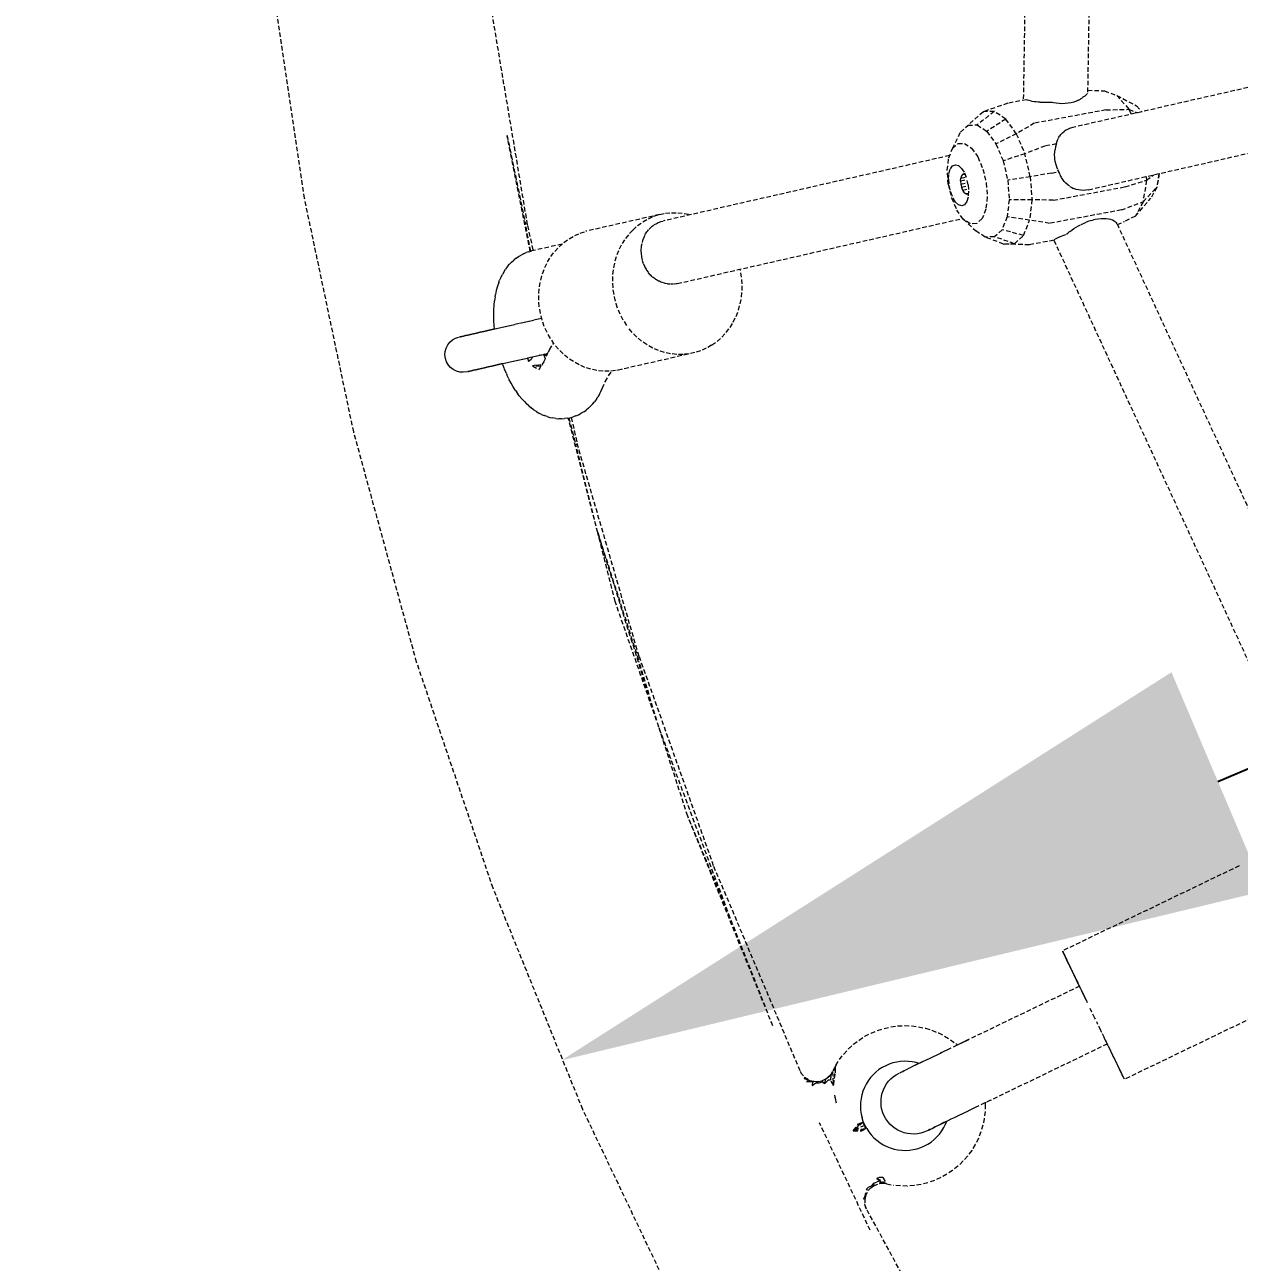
# Model space of a CAD drawing. Header units: millimetres. Extents: x -3111 to 2953, y -2449 to 2811.
# Drawn here: x -867.8 to -527.1, y -317 to 30.1 of the extents above; entities that cross this region are included whole.
import ezdxf

# ---------------------------------------------------------------- set-up
doc = ezdxf.new("R2010")
doc.units = ezdxf.units.MM
doc.linetypes.add('HIDDEN', pattern=[1.905, 1.27, -0.635])
for name, color, linetype in [('DIKOM_ЗОНА', 90, 'Continuous'), ('DIKOM_ОБЪЕКТ', 7, 'Continuous'), ('DIKOM_РАЗМЕР_ЗОНА', 7, 'Continuous'), ('DIKOM_РАЗМЕР_ОБЪЕКТА', 7, 'Continuous')]:
    doc.layers.add(name, color=color, linetype=linetype)
doc.styles.add('style1', font='arialbd.ttf', dxfattribs={"width": 0.8})
doc.dimstyles.new('1-50', dxfattribs={"dimtxt": 300, "dimasz": 200, "dimexe": 100, "dimexo": 0, "dimgap": 100, "dimtad": 1, "dimtxsty": 'style1', "dimcen": 200, "dimclrd": 7, "dimclre": 7, "dimclrt": 7, "dimadec": 1, "dimazin": 2, "dimtfac": 1, "dimtmove": 0, "dimatfit": 2, "dimfxl": 0, "dimlwd": 25, "dimlwe": 18, "dimarcsym": 0})

# ---------------------------------------------------------------- blocks, each defined once
blk = doc.blocks.new('*D0')
at = {"layer": 'Defpoints', "color": 0, "transparency": 16777216}
for p in [(1362.98, 623.05), (-717.19, -260.39)]:
    blk.add_point(p, dxfattribs=at)
at = {"layer": 'DIKOM_РАЗМЕР_ОБЪЕКТА', "color": 7, "lineweight": 25, "transparency": 16777216}
for p, q in [((1362.98, 623.05), (2780.32, 1224.99)), ((-533.11, -182.21), (1178.9, 544.87))]:
    blk.add_line(p, q, dxfattribs=at)
at = {"layer": 'DIKOM_РАЗМЕР_ОБЪЕКТА', "color": 7, "transparency": 16777216}
for points in [[(1165.87, 575.55), (1191.93, 514.19), (1362.98, 623.05)], [(-546.14, -151.53), (-520.08, -212.89), (-717.19, -260.39)]]:
    blk.add_solid(points, dxfattribs=at)
at = {"layer": 'DIKOM_РАЗМЕР_ОБЪЕКТА', "color": 7, "transparency": 16777216, "insert": (2050.93, 1228.64), "char_height": 300, "attachment_point": 5, "rotation": 23.0107, "style": 'style1'}
blk.add_mtext('{\\fArial|b0|i0|c204|p34;\\H1.16667x;∅2260}', dxfattribs=at)
blk = doc.blocks.new('*D1')
at = {"layer": 'Defpoints', "color": 0, "transparency": 16777216}
for p in [(302.22, 2811.22), (-2635.43, -2447.87), (386.74, -2447.87)]:
    blk.add_point(p, dxfattribs=at)
at = {"layer": 'DIKOM_РАЗМЕР_ЗОНА', "color": 7, "lineweight": 18, "transparency": 16777216}
for p, q in [((302.22, 2811.22), (-2735.43, 2811.22)), ((386.74, -2447.87), (-2735.43, -2447.87))]:
    blk.add_line(p, q, dxfattribs=at)
at = {"layer": 'DIKOM_РАЗМЕР_ЗОНА', "color": 7, "lineweight": 25, "transparency": 16777216}
blk.add_line((-2635.43, 2611.22), (-2635.43, -2247.87), dxfattribs=at)
at = {"layer": 'DIKOM_РАЗМЕР_ЗОНА', "color": 7, "transparency": 16777216}
for points in [[(-2668.76, 2611.22), (-2602.09, 2611.22), (-2635.43, 2811.22)], [(-2668.76, -2247.87), (-2602.09, -2247.87), (-2635.43, -2447.87)]]:
    blk.add_solid(points, dxfattribs=at)
at = {"layer": 'DIKOM_РАЗМЕР_ЗОНА', "color": 7, "transparency": 16777216, "insert": (-2914.13, 265.93), "char_height": 300, "attachment_point": 5, "rotation": 90, "style": 'style1'}
blk.add_mtext('{\\fArial|b0|i0|c204|p34;\\H1.16667x;5260}', dxfattribs=at)

msp = doc.modelspace()

# ---------------------------------------------------------------- linework, layer by layer
at = {"layer": 'DIKOM_ЗОНА', "color": 3, "lineweight": 15}
msp.add_circle((322.894, 181.327), 2629.975, dxfattribs=at)
at = {"layer": 'DIKOM_ОБЪЕКТ', "color": 7, "linetype": 'HIDDEN', "lineweight": 15}
for p, q in [((-581.636, 381.974), (-587.708, 8.883)), ((-567.26, 159.139), (-569.671, 11.025)), ((-789.293, -18.56), (-799.181, 47.678)), ((-737.11, 35.37), (-726.789, -26.224)), ((-448.541, 29.868), (-573.843, 1.269)), ((-570.051, 10.41), (-569.844, 10.617)), ((-569.838, 10.625), (-569.712, 10.833)), ((-569.659, 11.743), (-564.961, 11.571)), ((-569.433, -16.188), (-443.236, 12.616)), ((-564.961, 11.571), (-561.473, 10.276)), ((-592.053, 8.073), (-598.905, 5.708)), ((-586.774, 9.058), (-592.053, 8.073)), ((-586.559, 8.967), (-586.774, 9.058)), ((-586.158, 8.833), (-586.543, 8.961)), ((-585.71, 8.713), (-586.141, 8.827)), ((-585.218, 8.608), (-585.693, 8.709)), ((-584.681, 8.516), (-585.199, 8.605)), ((-584.104, 8.437), (-584.662, 8.513)), ((-583.491, 8.371), (-584.085, 8.434)), ((-583.006, 8.334), (-583.473, 8.369)), ((-582.173, 8.288), (-582.828, 8.321)), ((-581.47, 8.267), (-582.155, 8.287)), ((-580.745, 8.261), (-581.452, 8.266)), ((-579.998, 8.274), (-580.726, 8.261)), ((-579.605, 8.289), (-579.981, 8.274)), ((-579.235, 8.211), (-579.604, 8.289)), ((-578.458, 8.087), (-579.218, 8.208)), ((-577.669, 8.001), (-578.442, 8.085)), ((-576.874, 7.95), (-577.654, 7.999)), ((-575.977, 7.973), (-576.859, 7.949)), ((-575.114, 8.053), (-575.96, 7.974)), ((-574.295, 8.188), (-575.097, 8.055)), ((-573.53, 8.379), (-574.279, 8.192)), ((-572.831, 8.629), (-573.515, 8.384)), ((-572.197, 8.928), (-572.816, 8.635)), ((-572.182, 8.936), (-571.624, 9.265)), ((-571.611, 9.274), (-571.124, 9.636)), ((-571.112, 9.647), (-570.824, 9.926)), ((-570.69, 9.992), (-570.349, 10.191)), ((-570.339, 10.198), (-570.059, 10.402)), ((-561.473, 10.276), (-555.915, 7.337)), ((-561.473, 10.276), (-558.088, 6.386)), ((-555.915, 7.337), (-554.48, 5.688)), ((-598.905, 5.708), (-603.2, 1.924)), ((-595.852, 5.803), (-600.618, 2.004)), ((-595.852, 5.803), (-598.905, 5.708)), ((-592.64, 3.652), (-597.901, 0.186)), ((-592.64, 3.652), (-595.852, 5.803)), ((-589.655, -0.484), (-592.64, 3.652)), ((-564.492, 6.214), (-584.614, 2.461)), ((-564.492, 6.214), (-558.088, 6.386)), ((-558.088, 6.386), (-557.443, 5.012)), ((-558.088, 6.386), (-555.76, 5.396)), ((-605.337, -0.045), (-603.2, 1.924)), ((-603.2, 1.924), (-600.618, 2.004)), ((-600.618, 2.004), (-597.901, 0.186)), ((-597.901, 0.186), (-595.377, -3.312)), ((-584.614, 2.461), (-589.655, -0.484)), ((-576.719, -0.241), (-576.257, 0.155)), ((-575.726, 0.518), (-576.242, 0.167)), ((-575.144, 0.827), (-575.71, 0.527)), ((-574.515, 1.079), (-575.127, 0.835)), ((-573.843, 1.269), (-574.496, 1.085)), ((-725.97, -33.481), (-732.488, -0.944)), ((-732.488, -0.944), (-727.31, -25.864)), ((-607.59, -4.656), (-605.337, -0.045)), ((-607.59, -4.656), (-606.06, -3.246)), ((-606.06, -3.246), (-604.21, -3.189)), ((-604.21, -3.189), (-602.263, -4.491)), ((-589.655, -0.484), (-595.377, -3.312)), ((-595.377, -3.312), (-593.35, -8.067)), ((-589.655, -0.484), (-587.258, -6.106)), ((-578.383, -3.314), (-581.619, -3.918)), ((-578.383, -3.314), (-578.453, -3.495)), ((-578.383, -3.314), (-578.285, -2.889)), ((-578.277, -2.859), (-578.084, -2.287)), ((-578.074, -2.261), (-577.825, -1.717)), ((-577.786, -1.65), (-577.51, -1.183)), ((-577.496, -1.164), (-577.141, -0.691)), ((-577.141, -0.691), (-576.733, -0.255)), ((-608.364, -6.61), (-688.748, -24.958)), ((-608.616, -7.25), (-607.59, -4.656)), ((-602.263, -4.491), (-600.455, -6.997)), ((-587.258, -6.106), (-593.35, -8.067)), ((-581.619, -3.918), (-587.258, -6.106)), ((-585.739, -12.538), (-587.258, -6.106)), ((-578.925, -6.346), (-578.893, -5.636)), ((-578.899, -7.112), (-578.924, -6.393)), ((-578.89, -5.592), (-578.803, -4.897)), ((-578.655, -4.182), (-578.796, -4.857)), ((-578.453, -3.495), (-578.644, -4.144)), ((-609.014, -10.714), (-608.616, -7.25)), ((-608.552, -11.605), (-608.154, -10.31)), ((-608.154, -10.31), (-607.529, -9.466)), ((-607.529, -9.466), (-606.741, -9.158)), ((-606.741, -9.158), (-605.868, -9.414)), ((-605.868, -9.414), (-604.991, -10.212)), ((-604.991, -10.212), (-604.2, -11.47)), ((-600.455, -6.997), (-599.003, -10.404)), ((-599.003, -10.404), (-598.083, -14.3)), ((-593.35, -8.067), (-592.065, -13.506)), ((-578.849, -7.612), (-578.897, -7.127)), ((-578.738, -8.242), (-578.849, -7.612)), ((-578.681, -8.567), (-578.738, -8.242)), ((-578.51, -9.188), (-578.682, -8.567)), ((-578.421, -9.507), (-578.51, -9.188)), ((-578.19, -10.11), (-578.421, -9.507)), ((-578.053, -10.441), (-578.19, -10.11)), ((-608.736, -14.63), (-609.014, -10.714)), ((-608.687, -13.224), (-608.552, -11.605)), ((-608.687, -13.224), (-608.545, -15.005)), ((-605.324, -13.727), (-605.258, -12.931)), ((-605.324, -13.727), (-603.525, -13.274)), ((-605.324, -13.727), (-605.254, -14.604)), ((-605.061, -12.293), (-605.258, -12.931)), ((-605.258, -12.931), (-603.737, -12.647)), ((-604.754, -11.878), (-605.061, -12.293)), ((-604.366, -11.726), (-604.754, -11.878)), ((-604.754, -11.878), (-604.201, -11.775)), ((-604.064, -11.815), (-604.366, -11.726)), ((-604.2, -11.47), (-603.573, -13.064)), ((-603.169, -14.838), (-603.573, -13.064)), ((-585.739, -12.538), (-592.065, -13.506)), ((-592.065, -13.506), (-591.677, -18.973)), ((-579.749, -11.493), (-585.739, -12.538)), ((-585.739, -12.538), (-585.28, -19.001)), ((-579.749, -11.493), (-577.727, -11.116)), ((-577.727, -11.116), (-577.973, -10.638)), ((-577.662, -11.317), (-577.727, -11.116)), ((-577.369, -12.027), (-577.646, -11.363)), ((-577.024, -12.693), (-577.35, -12.067)), ((-576.632, -13.31), (-577.004, -12.728)), ((-576.198, -13.875), (-576.61, -13.341)), ((-575.749, -14.36), (-576.198, -13.875)), ((-559.166, -15.361), (-553.168, -13.546)), ((-553.168, -13.546), (-554.109, -19.554)), ((-553.231, -12.49), (-553.168, -13.546)), ((-553.168, -13.546), (-551.062, -11.995)), ((-549.551, -11.65), (-550.28, -15.485)), ((-549.685, -11.68), (-550.28, -15.485)), ((-608.736, -14.63), (-607.816, -18.527)), ((-608.545, -15.005), (-608.141, -16.779)), ((-608.141, -16.779), (-607.513, -18.374)), ((-605.254, -14.604), (-603.305, -14.24)), ((-605.254, -14.604), (-605.055, -15.477)), ((-605.055, -15.477), (-603.158, -14.975)), ((-605.055, -15.477), (-604.746, -16.262)), ((-604.746, -16.262), (-603.08, -15.951)), ((-604.746, -16.262), (-604.358, -16.88)), ((-604.358, -16.88), (-603.926, -17.273)), ((-603.926, -17.273), (-603.068, -17.113)), ((-603.926, -17.273), (-603.496, -17.399)), ((-603.496, -17.399), (-603.109, -17.247)), ((-603.169, -14.838), (-603.027, -16.62)), ((-603.027, -16.62), (-603.162, -18.239)), ((-598.083, -14.3), (-597.805, -18.217)), ((-579.288, -19.112), (-559.166, -15.361)), ((-575.244, -14.818), (-575.73, -14.382)), ((-574.701, -15.223), (-575.224, -14.835)), ((-574.68, -15.237), (-574.124, -15.571)), ((-574.104, -15.583), (-573.598, -15.822)), ((-572.889, -16.084), (-573.499, -15.867)), ((-572.231, -16.245), (-572.868, -16.09)), ((-571.55, -16.339), (-572.211, -16.249)), ((-570.854, -16.363), (-571.53, -16.341)), ((-570.146, -16.313), (-570.834, -16.362)), ((-569.446, -16.19), (-570.14, -16.311)), ((-554.109, -19.554), (-550.28, -15.485)), ((-550.28, -15.485), (-551.937, -18.592)), ((-775.498, -84.096), (-789.293, -18.56)), ((-607.816, -18.527), (-606.364, -21.934)), ((-606.723, -19.632), (-607.513, -18.374)), ((-605.846, -20.43), (-606.723, -19.632)), ((-604.972, -20.686), (-605.846, -20.43)), ((-604.185, -20.378), (-604.972, -20.686)), ((-603.56, -19.533), (-604.185, -20.378)), ((-603.162, -18.239), (-603.56, -19.533)), ((-597.805, -18.217), (-598.203, -21.681)), ((-591.677, -18.973), (-592.233, -23.808)), ((-585.28, -19.001), (-591.677, -18.973)), ((-585.28, -19.001), (-585.937, -24.719)), ((-579.288, -19.112), (-585.28, -19.001)), ((-560.185, -21.863), (-554.109, -19.554)), ((-556.274, -23.616), (-551.937, -18.592)), ((-554.109, -19.554), (-556.274, -23.616)), ((-689.69, -23.132), (-710.356, -27.848)), ((-692.854, -24.338), (-691.288, -23.647)), ((-691.288, -23.647), (-689.69, -23.132)), ((-689.69, -23.132), (-688.055, -22.791)), ((-688.055, -22.791), (-686.348, -22.627)), ((-686.348, -22.627), (-684.595, -22.64)), ((-684.743, -42.506), (-604.702, -24.238)), ((-684.595, -22.64), (-682.84, -22.825)), ((-682.84, -22.825), (-681.131, -23.18)), ((-604.556, -24.44), (-606.364, -21.934)), ((-599.229, -24.275), (-600.759, -25.685)), ((-598.203, -21.681), (-599.229, -24.275)), ((-592.233, -23.808), (-593.665, -27.428)), ((-585.937, -24.719), (-592.233, -23.808)), ((-560.185, -21.863), (-580.307, -25.616)), ((-556.274, -23.616), (-559.334, -25.114)), ((-725.837, -33.442), (-727.31, -25.864)), ((-726.789, -26.224), (-725.18, -33.273)), ((-697.243, -27.484), (-698.46, -28.809)), ((-697.243, -27.484), (-695.882, -26.245)), ((-695.882, -26.245), (-694.385, -25.204)), ((-694.385, -25.204), (-692.854, -24.338)), ((-693.142, -27.836), (-693.012, -27.682)), ((-693.012, -27.682), (-692.832, -27.47)), ((-692.75, -27.373), (-692.575, -27.166)), ((-692.575, -27.166), (-692.432, -27.027)), ((-692.433, -27.027), (-691.944, -26.569)), ((-691.944, -26.569), (-691.791, -26.445)), ((-691.791, -26.445), (-691.538, -26.258)), ((-691.456, -26.197), (-691.258, -26.05)), ((-691.259, -26.05), (-691.094, -25.942)), ((-691.094, -25.942), (-690.523, -25.614)), ((-690.522, -25.614), (-690.348, -25.523)), ((-690.347, -25.523), (-690.081, -25.41)), ((-689.994, -25.372), (-689.746, -25.266)), ((-689.744, -25.266), (-689.563, -25.194)), ((-689.559, -25.193), (-689.372, -25.14)), ((-689.373, -25.14), (-688.75, -24.958)), ((-604.556, -24.44), (-601.1, -27.658)), ((-602.609, -25.742), (-604.556, -24.44)), ((-600.759, -25.685), (-602.609, -25.742)), ((-598.383, -29.477), (-601.1, -27.658)), ((-593.665, -27.428), (-595.801, -29.397)), ((-587.631, -28.999), (-593.665, -27.428)), ((-587.631, -28.999), (-585.937, -24.719)), ((-580.307, -25.616), (-585.937, -24.719)), ((-574.678, -27.925), (-574.128, -27.508)), ((-574.11, -27.495), (-573.525, -27.087)), ((-573.507, -27.076), (-572.888, -26.685)), ((-572.871, -26.675), (-572.219, -26.307)), ((-572.202, -26.298), (-571.666, -26.028)), ((-571.505, -25.948), (-570.801, -25.627)), ((-570.784, -25.62), (-570.06, -25.324)), ((-569.303, -25.045), (-570.043, -25.317)), ((-568.418, -24.783), (-569.284, -25.039)), ((-567.879, -24.654), (-568.398, -24.778)), ((-567.549, -24.576), (-567.879, -24.654)), ((-566.707, -24.425), (-567.53, -24.572)), ((-565.901, -24.336), (-566.689, -24.422)), ((-565.141, -24.311), (-565.883, -24.335)), ((-564.433, -24.342), (-565.123, -24.311)), ((-563.786, -24.422), (-564.415, -24.343)), ((-563.21, -24.56), (-563.769, -24.425)), ((-562.698, -24.75), (-563.193, -24.564)), ((-562.242, -24.988), (-562.682, -24.757)), ((-561.96, -25.194), (-562.225, -24.997)), ((-561.606, -25.46), (-561.855, -25.245)), ((-561.413, -25.764), (-561.576, -25.501)), ((-561.413, -25.764), (-407.389, -359.378)), ((-561.322, -25.96), (-559.334, -25.114)), ((-717.909, -32.201), (-716.548, -30.962)), ((-716.548, -30.962), (-715.05, -29.921)), ((-715.05, -29.921), (-713.519, -29.055)), ((-713.519, -29.055), (-711.954, -28.364)), ((-711.954, -28.364), (-710.356, -27.848)), ((-699.531, -30.221), (-700.458, -31.718)), ((-698.46, -28.809), (-699.531, -30.221)), ((-694.483, -30.427), (-694.629, -30.944)), ((-694.408, -30.205), (-694.483, -30.427)), ((-694.15, -29.554), (-694.408, -30.205)), ((-694.065, -29.363), (-694.15, -29.554)), ((-693.926, -29.1), (-694.065, -29.363)), ((-693.843, -28.943), (-693.742, -28.751)), ((-693.742, -28.751), (-693.641, -28.571)), ((-693.641, -28.571), (-693.258, -28.004)), ((-693.259, -28.004), (-693.142, -27.836)), ((-595.801, -29.397), (-598.383, -29.477)), ((-593.21, -31.422), (-598.383, -29.477)), ((-590.156, -31.328), (-595.801, -29.397)), ((-590.156, -31.328), (-587.631, -28.999)), ((-579.083, -30.351), (-585.962, -31.634)), ((-579.117, -30.357), (-422.71, -369.135)), ((-578.972, -30.171), (-578.774, -30.019)), ((-578.68, -29.964), (-578.46, -29.834)), ((-578.444, -29.827), (-578.13, -29.669)), ((-578.114, -29.662), (-577.748, -29.498)), ((-577.731, -29.49), (-577.317, -29.32)), ((-577.299, -29.313), (-576.838, -29.137)), ((-576.818, -29.129), (-576.313, -28.947)), ((-576.293, -28.94), (-575.746, -28.753)), ((-575.55, -28.688), (-575.222, -28.381)), ((-575.205, -28.366), (-574.695, -27.939)), ((-729.284, -34.934), (-728.569, -34.54)), ((-727.846, -34.146), (-728.569, -34.54)), ((-727.846, -34.146), (-727.086, -33.832)), ((-726.375, -33.6), (-727.086, -33.832)), ((-726.375, -33.6), (-725.528, -33.352)), ((-717.048, -31.417), (-725.528, -33.352)), ((-720.197, -34.938), (-719.126, -33.526)), ((-719.126, -33.526), (-717.909, -32.201)), ((-701.239, -33.305), (-701.885, -35.017)), ((-700.458, -31.718), (-701.239, -33.305)), ((-694.938, -33.251), (-694.931, -33.492)), ((-694.932, -33.003), (-694.937, -33.251)), ((-694.88, -32.286), (-694.932, -33.003)), ((-694.931, -33.492), (-694.918, -33.974)), ((-694.911, -34.102), (-694.799, -34.989)), ((-694.85, -32.044), (-694.881, -32.286)), ((-694.728, -31.341), (-694.85, -32.044)), ((-593.21, -31.422), (-590.156, -31.328)), ((-585.962, -31.634), (-593.21, -31.422)), ((-732.338, -37.699), (-732.886, -38.456)), ((-732.338, -37.699), (-731.819, -37.11)), ((-731.21, -36.465), (-731.819, -37.11)), ((-731.21, -36.465), (-730.613, -35.929)), ((-729.948, -35.407), (-730.613, -35.929)), ((-729.948, -35.407), (-729.284, -34.934)), ((-722.55, -39.734), (-721.905, -38.022)), ((-721.905, -38.022), (-721.123, -36.435)), ((-721.123, -36.435), (-720.197, -34.938)), ((-702.388, -36.83), (-702.739, -38.694)), ((-701.885, -35.017), (-702.388, -36.83)), ((-694.789, -35.068), (-694.59, -35.94)), ((-694.572, -36.018), (-694.289, -36.866)), ((-694.241, -36.997), (-693.953, -37.639)), ((-693.945, -37.658), (-693.837, -37.884)), ((-693.837, -37.884), (-693.479, -38.507)), ((-734.808, -42.189), (-734.565, -41.53)), ((-734.145, -40.59), (-734.565, -41.53)), ((-734.145, -40.59), (-733.805, -39.939)), ((-733.32, -39.083), (-733.805, -39.939)), ((-733.32, -39.083), (-732.886, -38.456)), ((-723.404, -43.411), (-723.054, -41.546)), ((-723.054, -41.546), (-722.55, -39.734)), ((-702.925, -40.561), (-702.938, -42.409)), ((-702.739, -38.694), (-702.925, -40.561)), ((-693.479, -38.507), (-693.351, -38.717)), ((-693.351, -38.717), (-692.936, -39.298)), ((-692.936, -39.298), (-692.791, -39.49)), ((-692.323, -40.02), (-692.791, -39.49)), ((-692.163, -40.193), (-692.323, -40.02)), ((-691.741, -40.581), (-692.163, -40.193)), ((-691.494, -40.804), (-691.648, -40.667)), ((-690.938, -41.216), (-691.494, -40.804)), ((-690.773, -41.338), (-690.938, -41.216)), ((-690.596, -41.445), (-690.773, -41.338)), ((-690.006, -41.791), (-690.597, -41.445)), ((-667.027, -38.806), (-667.11, -38.482)), ((-666.706, -40.71), (-667.027, -38.806)), ((-666.547, -42.604), (-666.706, -40.71)), ((-735.51, -44.479), (-735.744, -45.613)), ((-735.163, -43.198), (-735.51, -44.479)), ((-734.808, -42.189), (-735.163, -43.198)), ((-723.591, -45.278), (-723.404, -43.411)), ((-702.938, -42.409), (-702.779, -44.302)), ((-702.779, -44.302), (-702.458, -46.206)), ((-689.82, -41.88), (-690.006, -41.791)), ((-689.368, -42.081), (-689.82, -41.88)), ((-689.009, -42.226), (-689.202, -42.155)), ((-688.371, -42.427), (-689.009, -42.226)), ((-688.171, -42.478), (-688.37, -42.427)), ((-687.52, -42.604), (-688.158, -42.481)), ((-687.316, -42.634), (-687.52, -42.604)), ((-686.842, -42.669), (-687.316, -42.634)), ((-686.453, -42.691), (-686.659, -42.682)), ((-685.798, -42.661), (-686.453, -42.691)), ((-684.95, -42.542), (-685.595, -42.649)), ((-684.743, -42.506), (-684.949, -42.542)), ((-666.746, -46.318), (-666.56, -44.451)), ((-666.56, -44.451), (-666.547, -42.604)), ((-736.206, -49.872), (-736.137, -48.591)), ((-736.137, -48.591), (-736.015, -47.368)), ((-735.841, -46.208), (-736.015, -47.368)), ((-735.841, -46.208), (-735.744, -45.613)), ((-723.604, -47.126), (-723.591, -45.278)), ((-723.445, -49.019), (-723.604, -47.126)), ((-702.458, -46.206), (-701.984, -48.07)), ((-701.984, -48.07), (-701.367, -49.846)), ((-667.6, -49.995), (-667.097, -48.183)), ((-667.097, -48.183), (-666.746, -46.318)), ((-736.222, -51.201), (-736.206, -49.872)), ((-736.185, -52.572), (-736.222, -51.201)), ((-723.124, -50.923), (-723.445, -49.019)), ((-722.65, -52.787), (-723.124, -50.923)), ((-701.367, -49.846), (-700.597, -51.536)), ((-700.597, -51.536), (-699.66, -53.187)), ((-669.028, -53.294), (-668.246, -51.708)), ((-668.246, -51.708), (-667.6, -49.995)), ((-737.864, -55.656), (-736.695, -55.389)), ((-736.695, -55.389), (-737.864, -55.656)), ((-736.695, -55.389), (-735.478, -55.111)), ((-735.986, -55.227), (-736.695, -55.389)), ((-736.169, -52.906), (-736.185, -52.572)), ((-736.083, -54.25), (-736.169, -52.906)), ((-735.986, -55.227), (-736.083, -54.25)), ((-735.478, -55.111), (-734.22, -54.824)), ((-734.22, -54.824), (-732.93, -54.53)), ((-732.93, -54.53), (-731.616, -54.229)), ((-731.616, -54.229), (-730.285, -53.926)), ((-730.285, -53.926), (-728.946, -53.62)), ((-728.946, -53.62), (-727.607, -53.315)), ((-727.607, -53.315), (-726.276, -53.011)), ((-726.276, -53.011), (-724.962, -52.711)), ((-724.962, -52.711), (-723.672, -52.416)), ((-723.672, -52.416), (-722.795, -52.217)), ((-722.033, -54.563), (-722.65, -52.787)), ((-721.262, -56.253), (-722.033, -54.563)), ((-699.66, -53.187), (-698.583, -54.758)), ((-697.396, -56.21), (-698.583, -54.758)), ((-671.025, -56.203), (-669.954, -54.792)), ((-669.954, -54.792), (-669.028, -53.294)), ((-749.134, -59.738), (-748.535, -58.961)), ((-748.535, -58.961), (-747.795, -58.316)), ((-747.795, -58.316), (-746.944, -57.828)), ((-746.944, -57.828), (-746.014, -57.516)), ((-745.804, -57.468), (-745.542, -57.408)), ((-745.542, -57.408), (-745.804, -57.468)), ((-745.542, -57.408), (-745.179, -57.325)), ((-745.179, -57.325), (-745.542, -57.408)), ((-745.179, -57.325), (-744.715, -57.219)), ((-744.715, -57.219), (-745.179, -57.325)), ((-744.715, -57.219), (-744.154, -57.091)), ((-744.154, -57.091), (-744.715, -57.219)), ((-744.154, -57.091), (-743.499, -56.942)), ((-743.499, -56.942), (-744.154, -57.091)), ((-743.499, -56.942), (-742.754, -56.772)), ((-742.754, -56.772), (-743.499, -56.942)), ((-742.754, -56.772), (-741.925, -56.583)), ((-741.925, -56.583), (-742.754, -56.772)), ((-741.925, -56.583), (-741.015, -56.375)), ((-741.015, -56.375), (-741.925, -56.583)), ((-741.015, -56.375), (-740.031, -56.15)), ((-740.031, -56.15), (-741.015, -56.375)), ((-740.031, -56.15), (-738.979, -55.91)), ((-738.979, -55.91), (-740.031, -56.15)), ((-738.979, -55.91), (-737.864, -55.656)), ((-737.864, -55.656), (-738.979, -55.91)), ((-720.325, -57.904), (-721.262, -56.253)), ((-719.249, -59.475), (-720.325, -57.904)), ((-696.124, -57.5), (-697.396, -56.21)), ((-694.732, -58.658), (-696.124, -57.5)), ((-693.219, -59.693), (-694.732, -58.658)), ((-675.101, -59.808), (-673.603, -58.768)), ((-673.603, -58.768), (-672.242, -57.528)), ((-672.242, -57.528), (-671.025, -56.203)), ((-749.893, -62.543), (-749.826, -61.564)), ((-749.826, -61.564), (-749.57, -60.617)), ((-749.57, -60.617), (-749.134, -59.738)), ((-724.053, -62.76), (-722.74, -62.461)), ((-722.74, -62.461), (-721.451, -62.167)), ((-722.281, -62.356), (-721.801, -63.56)), ((-722.228, -64.645), (-720.924, -61.773)), ((-721.394, -62.809), (-722.145, -62.325)), ((-721.451, -62.167), (-721.062, -62.078)), ((-720.582, -61.12), (-720.924, -61.773)), ((-720.582, -61.12), (-719.455, -59.174)), ((-718.061, -60.927), (-719.249, -59.475)), ((-716.79, -62.217), (-718.061, -60.927)), ((-715.397, -63.375), (-716.79, -62.217)), ((-679.795, -61.881), (-700.461, -66.598)), ((-691.626, -60.584), (-693.219, -59.693)), ((-689.995, -61.303), (-691.626, -60.584)), ((-688.354, -61.831), (-689.995, -61.303)), ((-686.645, -62.187), (-688.354, -61.831)), ((-684.89, -62.372), (-686.645, -62.187)), ((-683.137, -62.385), (-684.89, -62.372)), ((-681.43, -62.221), (-683.137, -62.385)), ((-679.795, -61.881), (-681.43, -62.221)), ((-678.196, -61.365), (-679.795, -61.881)), ((-676.632, -60.674), (-678.196, -61.365)), ((-675.101, -59.808), (-676.632, -60.674)), ((-749.77, -63.502), (-749.893, -62.543)), ((-749.432, -64.491), (-749.77, -63.502)), ((-748.896, -65.388), (-749.432, -64.491)), ((-748.329, -66.024), (-748.896, -65.388)), ((-738.78, -66.122), (-737.797, -65.898)), ((-737.797, -65.898), (-738.78, -66.122)), ((-737.797, -65.898), (-736.745, -65.657)), ((-736.745, -65.657), (-737.797, -65.898)), ((-736.745, -65.657), (-735.632, -65.403)), ((-735.632, -65.403), (-736.745, -65.657)), ((-735.632, -65.403), (-734.464, -65.137)), ((-734.464, -65.137), (-735.632, -65.403)), ((-734.464, -65.137), (-733.248, -64.859)), ((-733.762, -64.976), (-734.464, -65.137)), ((-733.686, -65.197), (-733.762, -64.976)), ((-733.2, -66.47), (-733.686, -65.197)), ((-733.248, -64.859), (-731.991, -64.572)), ((-731.991, -64.572), (-730.702, -64.278)), ((-730.702, -64.278), (-729.389, -63.978)), ((-729.389, -63.978), (-728.059, -63.675)), ((-728.059, -63.675), (-726.721, -63.37)), ((-726.752, -63.377), (-726.488, -64.402)), ((-726.721, -63.37), (-725.383, -63.064)), ((-725.768, -63.794), (-726.488, -64.402)), ((-725.346, -63.056), (-725.768, -63.794)), ((-725.383, -63.064), (-724.053, -62.76)), ((-723.095, -65.318), (-725.31, -65.594)), ((-723.597, -65.353), (-725.31, -65.594)), ((-723.113, -65.817), (-725.31, -65.594)), ((-725.31, -65.594), (-723.512, -66.581)), ((-723.095, -65.318), (-723.597, -65.353)), ((-723.113, -65.817), (-723.512, -66.581)), ((-723.17, -62.578), (-723.421, -62.616)), ((-723.095, -65.318), (-723.113, -65.817)), ((-722.672, -65.409), (-722.228, -64.645)), ((-722.152, -64.477), (-722.634, -65.109)), ((-713.884, -64.41), (-715.397, -63.375)), ((-712.292, -65.3), (-713.884, -64.41)), ((-710.661, -66.02), (-712.292, -65.3)), ((-747.553, -66.624), (-748.329, -66.024)), ((-746.674, -67.062), (-747.553, -66.624)), ((-745.728, -67.319), (-746.674, -67.062)), ((-744.749, -67.387), (-745.728, -67.319)), ((-743.776, -67.262), (-744.749, -67.387)), ((-743.566, -67.214), (-743.304, -67.154)), ((-743.304, -67.154), (-743.566, -67.214)), ((-743.304, -67.154), (-742.941, -67.072)), ((-742.941, -67.072), (-743.304, -67.154)), ((-742.941, -67.072), (-742.477, -66.966)), ((-742.477, -66.966), (-742.941, -67.072)), ((-742.477, -66.966), (-741.917, -66.838)), ((-741.917, -66.838), (-742.477, -66.966)), ((-741.917, -66.838), (-741.262, -66.689)), ((-741.262, -66.689), (-741.917, -66.838)), ((-741.262, -66.689), (-740.519, -66.519)), ((-740.519, -66.519), (-741.262, -66.689)), ((-740.519, -66.519), (-739.689, -66.329)), ((-739.689, -66.329), (-740.519, -66.519)), ((-739.689, -66.329), (-738.78, -66.122)), ((-738.78, -66.122), (-739.689, -66.329)), ((-732.68, -67.696), (-733.2, -66.47)), ((-732.68, -67.696), (-732.538, -68.028)), ((-731.963, -69.253), (-732.538, -68.028)), ((-731.359, -70.414), (-731.963, -69.253)), ((-709.02, -66.548), (-710.661, -66.02)), ((-707.311, -66.904), (-709.02, -66.548)), ((-705.556, -67.089), (-707.311, -66.904)), ((-703.803, -67.102), (-705.556, -67.089)), ((-704.976, -70.069), (-703.732, -67.922)), ((-704.059, -68.364), (-703.076, -67.032)), ((-702.096, -66.938), (-703.803, -67.102)), ((-700.461, -66.598), (-702.096, -66.938)), ((-730.731, -71.505), (-731.359, -70.414)), ((-730.081, -72.52), (-730.731, -71.505)), ((-730.081, -72.52), (-729.75, -72.993)), ((-706.526, -73.498), (-706.192, -72.813)), ((-706.192, -72.813), (-705.785, -71.922)), ((-705.785, -71.922), (-704.774, -69.721)), ((-729.056, -73.962), (-729.75, -72.993)), ((-728.347, -74.84), (-729.056, -73.962)), ((-727.628, -75.622), (-728.347, -74.84)), ((-727.628, -75.622), (-727.141, -76.131)), ((-726.39, -76.836), (-727.141, -76.131)), ((-708.482, -76.316), (-709.067, -76.938)), ((-708.482, -76.316), (-707.956, -75.697)), ((-707.428, -74.973), (-707.956, -75.697)), ((-707.428, -74.973), (-706.995, -74.313)), ((-706.526, -73.498), (-706.995, -74.313)), ((-726.39, -76.836), (-725.811, -77.296)), ((-725.035, -77.911), (-725.811, -77.296)), ((-724.262, -78.409), (-725.035, -77.911)), ((-724.262, -78.409), (-723.581, -78.821)), ((-722.793, -79.211), (-723.581, -78.821)), ((-722.793, -79.211), (-722.047, -79.545)), ((-721.254, -79.817), (-722.047, -79.545)), ((-721.254, -79.817), (-720.458, -80.064)), ((-713.213, -79.636), (-713.947, -79.895)), ((-713.213, -79.636), (-712.427, -79.309)), ((-712.427, -79.309), (-711.684, -78.893)), ((-710.997, -78.506), (-711.684, -78.893)), ((-710.997, -78.506), (-710.315, -78.01)), ((-709.676, -77.502), (-710.315, -78.01)), ((-709.676, -77.502), (-709.067, -76.938)), ((-720.458, -80.064), (-719.637, -80.216)), ((-718.835, -80.363), (-719.637, -80.216)), ((-718.835, -80.363), (-717.991, -80.418)), ((-717.203, -80.432), (-717.991, -80.418)), ((-717.203, -80.432), (-716.352, -80.389)), ((-715.586, -80.266), (-716.352, -80.389)), ((-715.586, -80.266), (-714.812, -80.141)), ((-707.056, -112.368), (-715.303, -80.22)), ((-715.165, -80.198), (-713.203, -87.669)), ((-714.812, -80.141), (-713.947, -79.895)), ((-714.503, -80.053), (-712.893, -87.11)), ((-757.845, -148.699), (-775.498, -84.096)), ((-707.056, -112.368), (-713.203, -87.669)), ((-695.467, -147.084), (-712.893, -87.11)), ((-689.919, -166.904), (-707.056, -112.368)), ((-702.164, -131.696), (-707.056, -112.368)), ((-707.056, -112.368), (-695.463, -148.53)), ((-689.919, -166.904), (-702.164, -131.696)), ((-736.396, -212.143), (-757.845, -148.699)), ((-695.467, -147.084), (-674.571, -205.939)), ((-689.919, -166.904), (-695.463, -148.53)), ((-669.896, -220.447), (-689.919, -166.904)), ((-681.82, -191.871), (-689.919, -166.904)), ((-657.948, -250.736), (-681.82, -191.871)), ((-669.896, -220.447), (-681.82, -191.871)), ((-674.571, -205.939), (-650.277, -263.477)), ((-527.161, -205.84), (-576.715, -229.704)), ((-711.226, -274.205), (-736.396, -212.143)), ((-657.948, -250.736), (-669.896, -220.447)), ((-576.715, -229.704), (-575.864, -231.469)), ((-576.662, -229.814), (-575.868, -231.461)), ((-576.662, -229.814), (-576.539, -230.069)), ((-576.662, -229.814), (-576.539, -230.069)), ((-575.972, -231.245), (-576.539, -230.069)), ((-575.972, -231.246), (-576.539, -230.069)), ((-576.539, -230.069), (-576.347, -230.468)), ((-576.347, -230.468), (-576.539, -230.069)), ((-576.347, -230.468), (-575.978, -231.233)), ((-576.347, -230.468), (-576.085, -231.012)), ((-576.085, -231.012), (-576.347, -230.468)), ((-575.753, -231.702), (-576.085, -231.012)), ((-575.864, -231.469), (-575.753, -231.702)), ((-575.753, -231.702), (-573.969, -235.406)), ((-574.068, -235.2), (-575.753, -231.702)), ((-575.753, -231.702), (-575.527, -232.171)), ((-575.339, -232.56), (-575.753, -231.702)), ((-574.852, -233.571), (-575.339, -232.56)), ((-574.306, -234.707), (-574.852, -233.571)), ((-573.713, -235.939), (-574.306, -234.707)), ((-573.969, -235.406), (-573.713, -235.939)), ((-573.713, -235.939), (-571.942, -239.615)), ((-570.39, -242.838), (-573.713, -235.939)), ((-573.713, -235.939), (-573.578, -236.217)), ((-573.078, -237.255), (-573.713, -235.939)), ((-570.849, -241.885), (-573.459, -236.466)), ((-572.195, -239.089), (-573.078, -237.255)), ((-572.177, -239.126), (-573.078, -237.255)), ((-572.381, -238.703), (-573.078, -237.255)), ((-571.907, -239.687), (-572.381, -238.703)), ((-571.942, -239.615), (-609.002, -257.463)), ((-571.636, -240.251), (-571.797, -239.916)), ((-570.813, -241.96), (-571.636, -240.251)), ((-570.862, -241.858), (-571.636, -240.251)), ((-570.08, -243.483), (-570.862, -241.858)), ((-509.806, -241.879), (-559.359, -265.743)), ((-570.109, -243.421), (-569.752, -244.162)), ((-568.456, -246.853), (-568.928, -245.873)), ((-567.618, -248.594), (-568.456, -246.853)), ((-567.476, -248.889), (-567.618, -248.594)), ((-566.79, -250.313), (-567.11, -249.649)), ((-565.995, -251.965), (-567.101, -249.667)), ((-632.106, -253.672), (-630.379, -252.774)), ((-630.379, -252.774), (-628.58, -252.029)), ((-628.58, -252.029), (-626.724, -251.442)), ((-626.724, -251.442), (-624.823, -251.018)), ((-624.823, -251.018), (-622.894, -250.76)), ((-622.894, -250.76), (-620.949, -250.669)), ((-620.949, -250.669), (-619.003, -250.747)), ((-619.003, -250.747), (-617.072, -250.993)), ((-617.072, -250.993), (-615.169, -251.404)), ((-615.169, -251.404), (-613.309, -251.979)), ((-613.309, -251.979), (-611.505, -252.713)), ((-611.505, -252.713), (-609.772, -253.599)), ((-565.995, -251.965), (-566.79, -250.313)), ((-564.137, -255.822), (-566.611, -250.685)), ((-566.345, -251.237), (-566.561, -250.789)), ((-565.841, -252.283), (-565.995, -251.965)), ((-565.684, -252.611), (-565.941, -252.076)), ((-564.137, -255.822), (-565.684, -252.611)), ((-564.137, -255.822), (-565.499, -252.995)), ((-636.736, -257.209), (-635.297, -255.898)), ((-635.297, -255.898), (-633.75, -254.716)), ((-633.75, -254.716), (-632.106, -253.672)), ((-609.772, -253.599), (-608.122, -254.632)), ((-608.122, -254.632), (-606.567, -255.805)), ((-606.567, -255.805), (-606.216, -256.121)), ((-605.864, -255.951), (-606.216, -256.121)), ((-604.88, -255.477), (-605.864, -255.951)), ((-603.919, -255.014), (-604.88, -255.477)), ((-603.919, -255.014), (-602.986, -254.566)), ((-564.132, -255.833), (-601.192, -273.68)), ((-564.438, -255.197), (-565.212, -253.59)), ((-564.137, -255.822), (-565.078, -253.869)), ((-564.167, -255.76), (-564.438, -255.197)), ((-561.769, -260.741), (-564.137, -255.822)), ((-562.362, -259.509), (-564.137, -255.822)), ((-562.362, -259.509), (-564.137, -255.822)), ((-563.693, -256.745), (-564.137, -255.822)), ((-563.693, -256.745), (-564.137, -255.823)), ((-564.132, -255.833), (-561.769, -260.741)), ((-562.996, -258.192), (-563.693, -256.745)), ((-640.302, -261.817), (-639.248, -260.18)), ((-639.248, -260.18), (-638.056, -258.64)), ((-638.056, -258.64), (-636.736, -257.209)), ((-614.897, -260.314), (-615.811, -260.754)), ((-613.951, -259.859), (-614.897, -260.314)), ((-612.979, -259.39), (-613.951, -259.859)), ((-611.984, -258.911), (-612.979, -259.39)), ((-610.857, -258.369), (-611.984, -258.911)), ((-609.952, -257.933), (-610.974, -258.425)), ((-610.166, -258.036), (-610.857, -258.369)), ((-609.002, -257.463), (-609.952, -257.933)), ((-562.362, -259.509), (-562.996, -258.192)), ((-562.362, -259.509), (-561.769, -260.741)), ((-561.769, -260.741), (-562.362, -259.509)), ((-650.277, -263.477), (-649.864, -264.161)), ((-650.187, -263.78), (-649.05, -265.12)), ((-641.211, -263.538), (-641.708, -264.638)), ((-641.211, -263.538), (-641.685, -264.343)), ((-640.302, -261.817), (-641.211, -263.538)), ((-640.423, -262.222), (-641.211, -263.538)), ((-641.211, -263.538), (-640.975, -267.388)), ((-640.423, -262.222), (-640.975, -267.388)), ((-640.435, -262.839), (-640.451, -263.905)), ((-640.423, -262.222), (-640.435, -262.839)), ((-629.03, -263.694), (-629.824, -264.441)), ((-628.173, -263.02), (-629.03, -263.694)), ((-627.26, -262.422), (-628.173, -263.02)), ((-626.299, -261.907), (-627.26, -262.422)), ((-625.297, -261.477), (-626.299, -261.907)), ((-624.261, -261.136), (-625.297, -261.477)), ((-623.2, -260.887), (-624.261, -261.136)), ((-622.121, -260.731), (-623.2, -260.887)), ((-622.355, -263.893), (-622.153, -263.796)), ((-622.153, -263.796), (-621.877, -263.663)), ((-621.032, -260.67), (-622.121, -260.731)), ((-621.877, -263.663), (-621.527, -263.495)), ((-621.216, -263.344), (-621.62, -263.539)), ((-621.527, -263.495), (-621.106, -263.291)), ((-621.106, -263.291), (-620.615, -263.055)), ((-619.942, -260.704), (-621.032, -260.67)), ((-620.615, -263.055), (-620.058, -262.787)), ((-619.438, -262.488), (-620.058, -262.787)), ((-618.859, -260.833), (-619.942, -260.704)), ((-618.758, -262.161), (-619.438, -262.488)), ((-618.208, -261.896), (-618.93, -262.244)), ((-617.791, -261.055), (-618.859, -260.833)), ((-617.761, -261.693), (-618.758, -262.161)), ((-617.434, -261.523), (-618.208, -261.896)), ((-616.958, -261.306), (-617.791, -261.055)), ((-617.019, -261.336), (-617.761, -261.693)), ((-616.974, -261.302), (-617.434, -261.523)), ((-616.234, -260.958), (-617.019, -261.336)), ((-615.811, -260.754), (-616.687, -261.176)), ((-615.597, -260.651), (-616.234, -260.958)), ((-561.769, -260.741), (-561.547, -261.201)), ((-561.221, -261.876), (-561.769, -260.741)), ((-561.547, -261.201), (-559.412, -265.633)), ((-561.546, -261.203), (-559.412, -265.633)), ((-559.727, -264.98), (-561.411, -261.483)), ((-560.735, -262.887), (-561.221, -261.876)), ((-560.321, -263.745), (-560.735, -262.887)), ((-559.989, -264.436), (-560.321, -263.745)), ((-649.05, -265.12), (-649.189, -265.464)), ((-649.189, -265.464), (-647.597, -266.024)), ((-649.05, -265.12), (-647.597, -266.024)), ((-647.597, -266.024), (-648.511, -266.316)), ((-648.511, -266.316), (-647.71, -266.382)), ((-647.71, -266.382), (-645.237, -266.368)), ((-647.71, -266.382), (-646.78, -266.448)), ((-647.597, -266.024), (-645.237, -266.368)), ((-646.78, -266.448), (-646.945, -267.425)), ((-646.945, -267.425), (-645.926, -266.741)), ((-645.237, -266.368), (-646.78, -266.448)), ((-645.926, -266.741), (-644.989, -266.674)), ((-645.237, -266.368), (-644.229, -266.165)), ((-644.989, -266.674), (-644.068, -266.456)), ((-644.229, -266.165), (-643.059, -265.626)), ((-644.068, -266.456), (-644.229, -266.165)), ((-644.229, -266.165), (-643.323, -266.926)), ((-644.068, -266.456), (-643.323, -266.926)), ((-643.323, -266.926), (-643.059, -265.626)), ((-643.323, -266.926), (-642.454, -266.008)), ((-641.685, -264.343), (-643.059, -265.626)), ((-641.708, -264.638), (-643.059, -265.626)), ((-643.059, -265.626), (-642.31, -265.05)), ((-641.747, -266.005), (-642.454, -266.008)), ((-641.685, -264.343), (-642.31, -265.05)), ((-641.708, -264.638), (-641.747, -266.005)), ((-640.975, -267.388), (-641.747, -266.005)), ((-640.975, -267.388), (-640.451, -263.905)), ((-631.778, -267.054), (-632.27, -268.028)), ((-631.204, -266.127), (-631.778, -267.054)), ((-630.551, -265.254), (-631.204, -266.127)), ((-629.824, -264.441), (-630.551, -265.254)), ((-626.546, -267.831), (-626.058, -267.024)), ((-626.058, -267.024), (-625.488, -266.273)), ((-625.488, -266.273), (-624.842, -265.585)), ((-624.842, -265.585), (-624.129, -264.969)), ((-624.129, -264.969), (-623.354, -264.431)), ((-623.354, -264.431), (-622.528, -263.976)), ((-559.727, -264.98), (-559.989, -264.436)), ((-559.535, -265.379), (-559.727, -264.98)), ((-559.535, -265.379), (-559.412, -265.633)), ((-559.412, -265.633), (-559.535, -265.379)), ((-640.611, -270.206), (-640.435, -271.245)), ((-640.611, -270.206), (-640.225, -272.316)), ((-632.989, -270.084), (-633.212, -271.152)), ((-632.675, -269.04), (-632.989, -270.084)), ((-632.27, -268.028), (-632.675, -269.04)), ((-627.588, -271.429), (-627.47, -270.494)), ((-627.47, -270.494), (-627.256, -269.575)), ((-627.256, -269.575), (-626.946, -268.684)), ((-626.946, -268.684), (-626.546, -267.831)), ((-682.424, -334.667), (-711.226, -274.205)), ((-640.435, -271.245), (-640.225, -272.316)), ((-633.341, -272.235), (-633.375, -273.325)), ((-633.375, -273.325), (-633.314, -274.413)), ((-633.212, -271.152), (-633.341, -272.235)), ((-627.606, -272.372), (-627.588, -271.429)), ((-627.526, -273.311), (-627.606, -272.372)), ((-627.349, -274.237), (-627.526, -273.311)), ((-627.075, -275.14), (-627.349, -274.237)), ((-602.134, -274.121), (-603.057, -274.565)), ((-601.192, -273.68), (-602.152, -274.129)), ((-598.378, -272.809), (-598.432, -274.755)), ((-598.137, -272.209), (-598.406, -272.338)), ((-598.406, -272.338), (-598.378, -272.809)), ((-597.077, -271.698), (-597.824, -272.058)), ((-596.819, -271.574), (-597.077, -271.698)), ((-633.314, -274.413), (-633.158, -275.493)), ((-633.158, -275.493), (-632.909, -276.554)), ((-632.568, -277.59), (-632.909, -276.554)), ((-632.138, -278.592), (-632.568, -277.59)), ((-626.7, -275.975), (-627.075, -275.14)), ((-626.267, -276.81), (-626.7, -275.975)), ((-625.73, -277.586), (-626.267, -276.81)), ((-625.115, -278.3), (-625.73, -277.586)), ((-609.219, -277.533), (-609.961, -277.89)), ((-609.166, -277.52), (-609.609, -277.733)), ((-609.482, -278.31), (-609.16, -277.504)), ((-608.887, -277.373), (-609.219, -277.533)), ((-608.011, -276.951), (-608.887, -277.373)), ((-607.097, -276.511), (-608.011, -276.951)), ((-606.151, -276.055), (-607.097, -276.511)), ((-605.179, -275.587), (-606.151, -276.055)), ((-604.944, -275.474), (-605.788, -275.88)), ((-604.185, -275.108), (-604.944, -275.474)), ((-603.174, -274.621), (-604.185, -275.108)), ((-603.057, -274.565), (-603.277, -274.671)), ((-598.653, -276.689), (-599.04, -278.597)), ((-598.432, -274.755), (-598.653, -276.689)), ((-630.629, -308.083), (-644.851, -277.925)), ((-632.616, -277.726), (-635.376, -280.152)), ((-635.376, -280.152), (-633.308, -277.995)), ((-635.376, -280.152), (-633.887, -278.219)), ((-632.241, -278.642), (-635.376, -280.152)), ((-632.002, -279.649), (-635.376, -280.152)), ((-635.376, -280.152), (-632.4, -279.88)), ((-635.376, -280.152), (-632.937, -280.193)), ((-633.308, -277.995), (-633.887, -278.219)), ((-632.879, -277.828), (-633.308, -277.995)), ((-632.4, -279.88), (-632.937, -280.193)), ((-632.616, -277.726), (-632.879, -277.828)), ((-632.241, -278.642), (-632.616, -277.726)), ((-632.002, -279.649), (-632.4, -279.88)), ((-632.241, -278.642), (-632.002, -279.649)), ((-631.622, -279.553), (-632.138, -278.592)), ((-631.622, -279.553), (-631.025, -280.466)), ((-631.025, -280.466), (-630.351, -281.322)), ((-624.428, -278.946), (-625.115, -278.3)), ((-623.678, -279.517), (-624.428, -278.946)), ((-622.872, -280.007), (-623.678, -279.517)), ((-622.019, -280.409), (-622.872, -280.007)), ((-621.129, -280.72), (-622.019, -280.409)), ((-620.211, -280.936), (-621.129, -280.72)), ((-619.275, -281.055), (-620.211, -280.936)), ((-618.333, -281.075), (-619.275, -281.055)), ((-617.393, -280.996), (-618.333, -281.075)), ((-616.466, -280.82), (-617.393, -280.996)), ((-615.564, -280.548), (-616.466, -280.82)), ((-614.694, -280.182), (-615.564, -280.548)), ((-614.522, -280.099), (-614.321, -280.002)), ((-614.119, -279.905), (-614.377, -280.03)), ((-614.321, -280.002), (-614.045, -279.869)), ((-613.788, -279.745), (-614.119, -279.905)), ((-614.045, -279.869), (-613.695, -279.701)), ((-613.695, -279.701), (-613.275, -279.499)), ((-613.275, -279.499), (-612.785, -279.263)), ((-612.911, -279.324), (-613.092, -279.41)), ((-612.371, -279.063), (-612.911, -279.324)), ((-612.785, -279.263), (-612.229, -278.995)), ((-611.767, -278.773), (-612.371, -279.063)), ((-611.61, -278.697), (-612.229, -278.995)), ((-611.927, -281.897), (-611.201, -281.084)), ((-611.103, -278.453), (-611.767, -278.773)), ((-610.932, -278.37), (-611.61, -278.697)), ((-611.201, -281.084), (-610.548, -280.21)), ((-610.382, -278.106), (-611.103, -278.453)), ((-609.961, -277.89), (-610.932, -278.37)), ((-610.548, -280.21), (-609.973, -279.284)), ((-609.609, -277.733), (-610.382, -278.106)), ((-609.973, -279.284), (-609.482, -278.31)), ((-599.591, -280.464), (-600.302, -282.277)), ((-599.04, -278.597), (-599.591, -280.464)), ((-630.351, -281.322), (-629.604, -282.117)), ((-629.604, -282.117), (-628.791, -282.844)), ((-628.791, -282.844), (-627.917, -283.497)), ((-627.917, -283.497), (-626.99, -284.071)), ((-626.99, -284.071), (-626.017, -284.563)), ((-626.017, -284.563), (-625.004, -284.967)), ((-616.455, -284.861), (-615.452, -284.431)), ((-615.452, -284.431), (-614.491, -283.915)), ((-614.491, -283.915), (-613.579, -283.318)), ((-613.579, -283.318), (-612.722, -282.644)), ((-612.722, -282.644), (-611.927, -281.897)), ((-601.166, -284.022), (-602.178, -285.685)), ((-600.302, -282.277), (-601.166, -284.022)), ((-625.004, -284.967), (-623.961, -285.282)), ((-623.961, -285.282), (-622.893, -285.505)), ((-622.893, -285.505), (-621.81, -285.634)), ((-621.81, -285.634), (-620.72, -285.668)), ((-620.72, -285.668), (-619.631, -285.607)), ((-619.631, -285.607), (-618.552, -285.451)), ((-618.552, -285.451), (-617.49, -285.202)), ((-617.49, -285.202), (-616.455, -284.861)), ((-603.33, -287.255), (-604.613, -288.719)), ((-602.178, -285.685), (-603.33, -287.255)), ((-607.535, -291.287), (-609.151, -292.373)), ((-606.019, -290.066), (-607.535, -291.287)), ((-604.613, -288.719), (-606.019, -290.066)), ((-630.08, -295.49), (-629.58, -294.862)), ((-629.58, -294.862), (-629.674, -295.611)), ((-629.674, -295.611), (-628.074, -295.022)), ((-629.58, -294.862), (-628.721, -294.51)), ((-628.09, -293.249), (-628.759, -293.569)), ((-626.025, -295.072), (-628.759, -293.569)), ((-628.759, -293.569), (-627.845, -294.301)), ((-627.845, -294.301), (-628.721, -294.51)), ((-627.08, -293.267), (-628.09, -293.249)), ((-627.845, -294.301), (-628.074, -295.022)), ((-627.194, -294.777), (-628.074, -295.022)), ((-627.047, -294.941), (-628.074, -295.022)), ((-626.025, -295.072), (-627.845, -294.301)), ((-627.845, -294.301), (-627.194, -294.777)), ((-626.025, -295.072), (-627.194, -294.777)), ((-627.08, -293.267), (-626.025, -295.072)), ((-626.025, -295.072), (-627.047, -294.941)), ((-614.475, -294.739), (-616.364, -295.212)), ((-612.634, -294.106), (-614.475, -294.739)), ((-610.855, -293.315), (-612.634, -294.106)), ((-609.151, -292.373), (-610.855, -293.315)), ((-632.106, -298.473), (-632.476, -299.253)), ((-631.962, -298.516), (-632.145, -299.444)), ((-631.967, -297.537), (-632.106, -298.473)), ((-631.967, -297.537), (-631.962, -298.516)), ((-631.962, -298.516), (-631.096, -296.845)), ((-631.753, -296.628), (-631.123, -295.94)), ((-631.753, -296.628), (-631.096, -296.845)), ((-631.123, -295.94), (-630.08, -295.49)), ((-631.096, -296.845), (-630.443, -296.161)), ((-630.443, -296.161), (-629.674, -295.611)), ((-626.025, -295.072), (-624.112, -295.435)), ((-622.175, -295.631), (-624.112, -295.435)), ((-620.228, -295.66), (-622.175, -295.631)), ((-618.287, -295.52), (-620.228, -295.66)), ((-616.364, -295.212), (-618.287, -295.52)), ((-632.145, -299.444), (-632.476, -299.253)), ((-632.145, -299.444), (-632.149, -300.39)), ((-631.856, -301.883), (-632.149, -300.39)), ((-631.629, -302.199), (-631.959, -301.361)), ((-601.793, -357.066), (-631.629, -302.199))]:
    msp.add_line(p, q, dxfattribs=at)

# ---------------------------------------------------------------- dimensions: what is measured, and where the dimension line sits
at = {"layer": 'DIKOM_РАЗМЕР_ЗОНА'}
dim = msp.add_linear_dim(base=(-2635.426, -2447.873), p1=(302.219, 2811.221), p2=(386.738, -2447.873), angle=90, text='{\\fArial|b0|i0|c204|p34;\\H1.16667x;5260}', dimstyle='1-50', dxfattribs=at)
dim.commit()
dim.dimension.update_dxf_attribs({"geometry": '*D1', "text_midpoint": (-2635.426, 265.934), "dimtype": 160})
at = {"layer": 'DIKOM_РАЗМЕР_ОБЪЕКТА'}
dim = msp.add_diameter_dim_2p(p1=(-717.193, -260.394), p2=(1362.983, 623.048), text='{\\fArial|b0|i0|c204|p34;\\H1.16667x;<>}', dimstyle='1-50', dxfattribs=at)
dim.commit()
dim.dimension.update_dxf_attribs({"geometry": '*D0', "text_midpoint": (2163.697, 963.108), "dimtype": 163})

doc.saveas('drawing.dxf')
